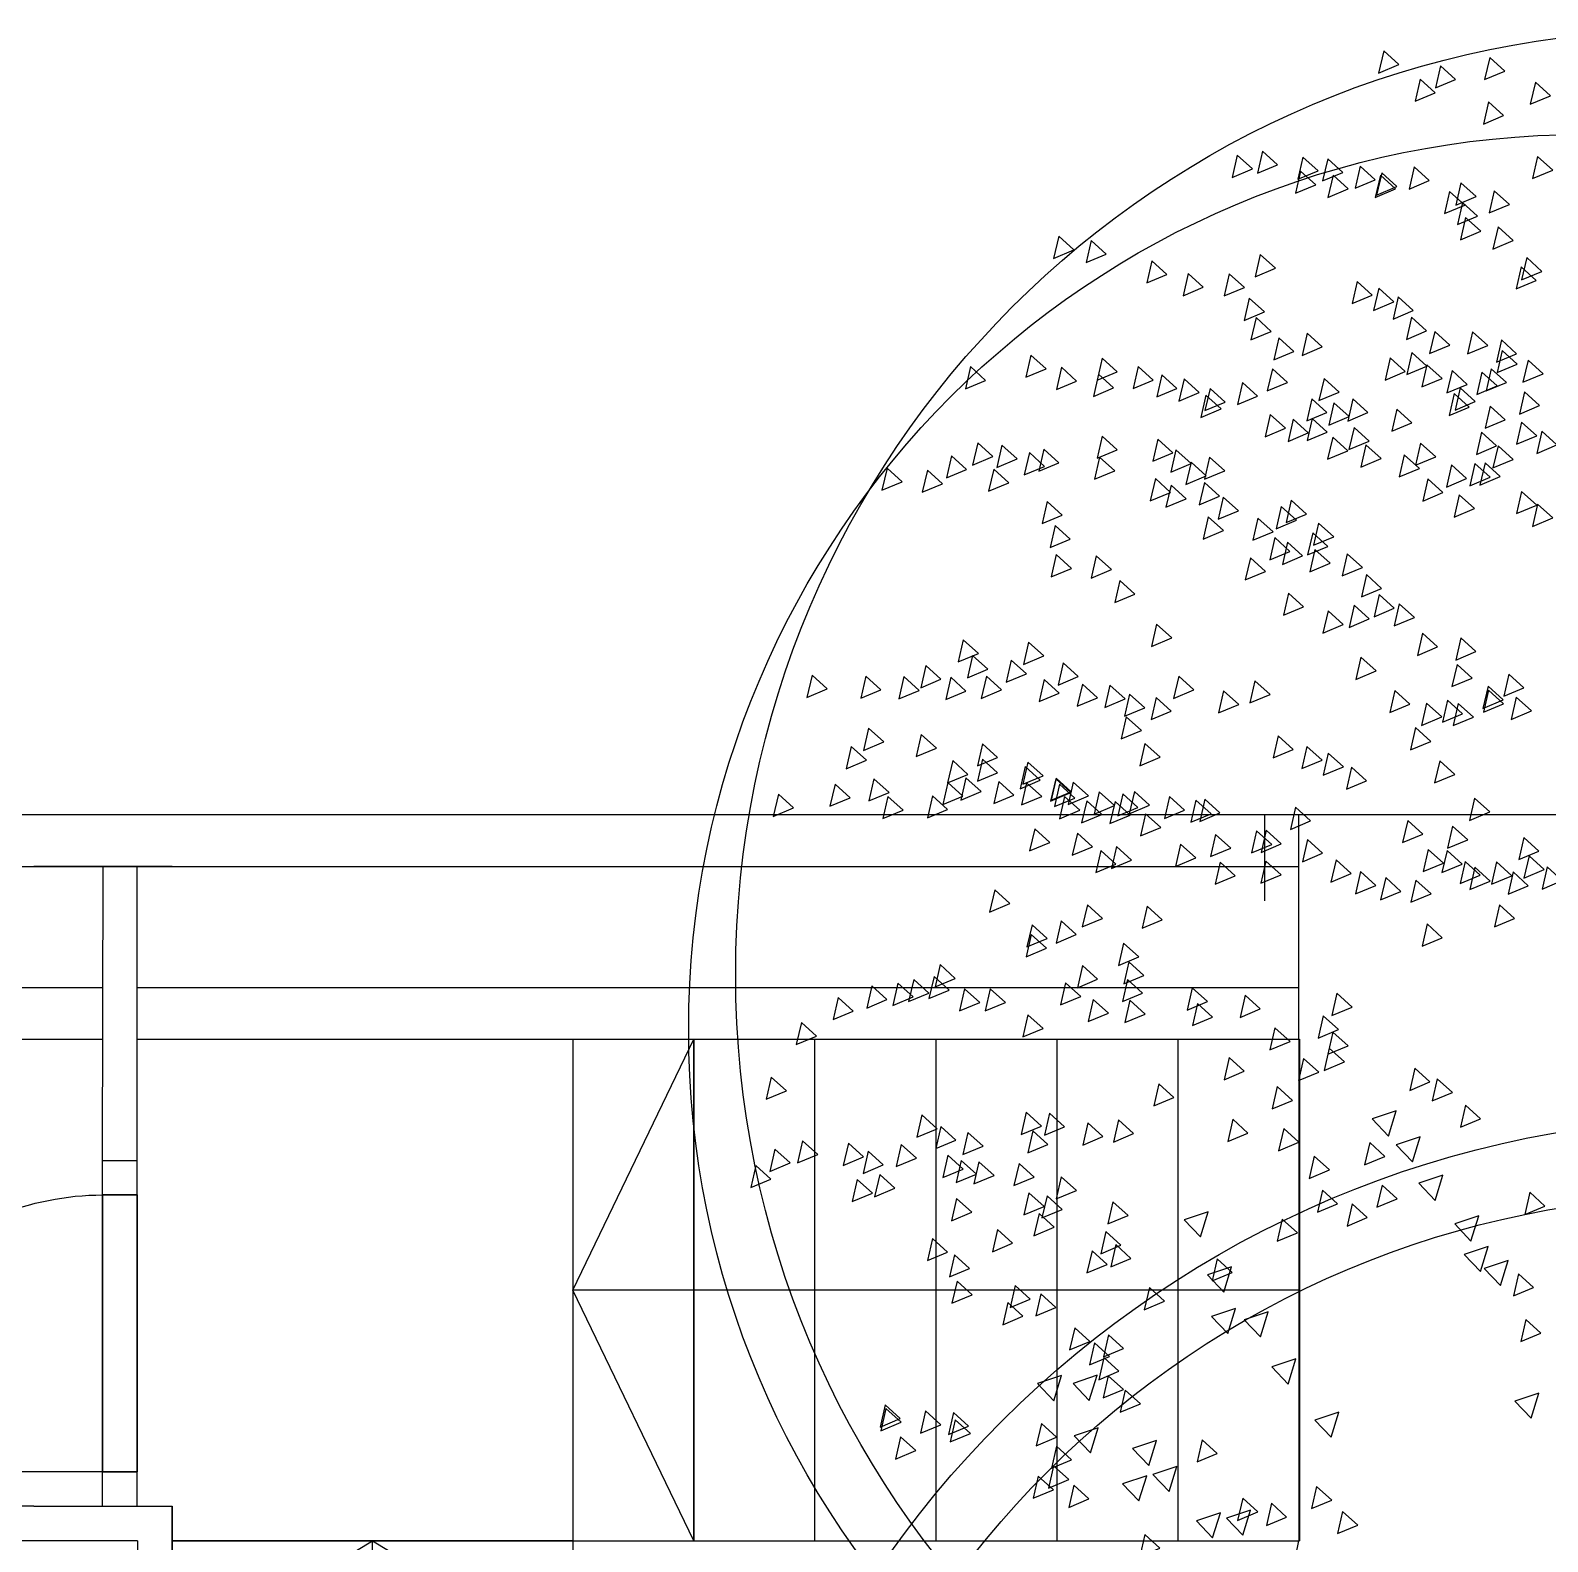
# Model space of a CAD drawing. Header units: millimetres. Extents: x 465413 to 948826, y 2516576 to 3795663.
# Drawn here: x 884245 to 888631, y 2796740 to 2801109 of the extents above; entities that cross this region are included whole.
import ezdxf

# ---------------------------------------------------------------- set-up
doc = ezdxf.new("R2010")
doc.units = ezdxf.units.MM
for name, color, linetype in [('DVE_REZ', 1, 'Continuous'), ('MUR-POH', 64, 'Continuous'), ('MUR_POH', 64, 'Continuous'), ('MUR_REZ', 3, 'Continuous'), ('NAB_ZAR', 14, 'Continuous')]:
    doc.layers.add(name, color=color, linetype=linetype)

# ---------------------------------------------------------------- blocks, each defined once
blk = doc.blocks.new('strom podorys')
at = {"color": 1}
for points in [[(902306.1, 2875419.5), (902263, 2875360.3), (902330, 2875347.4)], [(902397.2, 2875363.7), (902354.1, 2875304.5), (902421.1, 2875291.5)], [(902406, 2875354.9), (902362.9, 2875295.7), (902429.9, 2875282.7)], [(901844.6, 2875293.2), (901801.5, 2875234), (901868.5, 2875221)], [(902279.6, 2875302), (902236.5, 2875242.8), (902303.5, 2875229.8)], [(901439, 2875275.5), (901395.9, 2875216.3), (901462.9, 2875203.4)], [(901727.1, 2875257.9), (901684, 2875198.7), (901751, 2875185.7)], [(902179.7, 2875275.5), (902136.6, 2875216.3), (902203.6, 2875203.4)], [(902197.3, 2875257.9), (902154.2, 2875198.7), (902221.2, 2875185.7)], [(901818.2, 2875237.3), (901775.1, 2875178.1), (901842.1, 2875165.2)], [(901844.6, 2875175.6), (901801.5, 2875116.4), (901868.5, 2875103.4)], [(901926.9, 2875137.4), (901883.8, 2875078.2), (901950.8, 2875065.2)], [(901221.5, 2875002.2), (901178.4, 2874943), (901245.4, 2874930.1)], [(901130.4, 2874967), (901087.3, 2874907.8), (901154.3, 2874894.8)], [(901439, 2874905.3), (901395.9, 2874846.1), (901462.9, 2874833.1)], [(900912.9, 2874867), (900869.8, 2874807.9), (900936.8, 2874794.9)], [(901744.7, 2874896.4), (901701.6, 2874837.3), (901768.6, 2874824.3)], [(901818.2, 2874884.7), (901775.1, 2874825.5), (901842.1, 2874812.5)], [(902414.8, 2874875.9), (902371.7, 2874816.7), (902438.7, 2874803.7)], [(903190.8, 2874893.5), (903147.7, 2874834.3), (903214.7, 2874821.3)], [(901030.5, 2874840.6), (900987.4, 2874781.4), (901054.4, 2874768.4)], [(901862.3, 2874840.6), (901819.2, 2874781.4), (901886.2, 2874768.4)], [(901915.2, 2874814.2), (901872.1, 2874755), (901939.1, 2874742)], [(902232.6, 2874849.4), (902189.5, 2874790.2), (902256.5, 2874777.3)], [(903164.3, 2874814.2), (903121.2, 2874755), (903188.2, 2874742)], [(901888.7, 2874767.1), (901845.6, 2874708), (901912.6, 2874695)], [(901997.5, 2874805.3), (901954.4, 2874746.2), (902021.4, 2874733.2)], [(902153.2, 2874767.1), (902110.2, 2874708), (902177.1, 2874695)], [(902241.4, 2874787.7), (902198.3, 2874728.5), (902265.3, 2874715.5)], [(902467.7, 2874805.3), (902424.6, 2874746.2), (902491.6, 2874733.2)], [(902558.9, 2874796.5), (902515.8, 2874737.3), (902582.7, 2874724.4)], [(902876.3, 2874758.3), (902833.2, 2874699.1), (902900.2, 2874686.2)], [(903099.8, 2874742), (903056.8, 2874682.8), (903123.7, 2874669.8)], [(902820.4, 2874705.4), (902777.3, 2874646.2), (902844.3, 2874633.3)], [(902388.4, 2874658.4), (902345.3, 2874599.2), (902412.3, 2874586.2)], [(902558.9, 2874640.8), (902515.8, 2874581.6), (902582.7, 2874568.6)], [(902893.9, 2874658.4), (902850.8, 2874599.2), (902917.8, 2874586.2)], [(902964.5, 2874670.2), (902921.4, 2874611), (902988.3, 2874598)], [(903299.5, 2874614.3), (903256.4, 2874555.1), (903323.4, 2874542.2)], [(898426.4, 2874561.4), (898383.3, 2874502.2), (898450.3, 2874489.3)], [(901853.5, 2874561.4), (901810.4, 2874502.2), (901877.3, 2874489.3)], [(902081.1, 2874555.6), (902038, 2874496.4), (902105, 2874483.4)], [(902810.9, 2874581.8), (902767.8, 2874522.6), (902834.8, 2874509.6)], [(898526.3, 2874540.9), (898483.2, 2874481.7), (898550.2, 2874468.7)], [(902297.3, 2874540.9), (902254.2, 2874481.7), (902321.2, 2874468.7)], [(902611.8, 2874523.2), (902568.7, 2874464), (902635.6, 2874451.1)], [(902658.8, 2874532), (902615.7, 2874472.9), (902682.7, 2874459.9)], [(898643.9, 2874488), (898600.8, 2874428.8), (898667.8, 2874415.8)], [(902023.9, 2874496.8), (901980.8, 2874437.6), (902047.8, 2874424.6)], [(902075.2, 2874476.9), (902032.1, 2874417.7), (902099.1, 2874404.8)], [(902305.3, 2874475.7), (902262.2, 2874416.6), (902329.2, 2874403.6)], [(902362.1, 2874498.9), (902319, 2874439.8), (902386, 2874426.8)], [(902558.9, 2874496.8), (902515.8, 2874437.6), (902582.7, 2874424.6)], [(902729.3, 2874461.5), (902686.2, 2874402.3), (902753.2, 2874389.4)], [(902802.8, 2874461.5), (902759.7, 2874402.3), (902826.7, 2874389.4)], [(898796.7, 2874452.7), (898753.6, 2874393.5), (898820.6, 2874380.5)], [(902441.3, 2874432.1), (902398.2, 2874372.9), (902465.2, 2874360)], [(902641.1, 2874432.1), (902598.1, 2874372.9), (902665, 2874360)], [(898870.2, 2874396.9), (898827.1, 2874337.7), (898894.1, 2874324.7)], [(898940.8, 2874396.9), (898897.7, 2874337.7), (898964.6, 2874324.7)], [(902106.2, 2874379.2), (902063.1, 2874320), (902130.1, 2874307.1)], [(902297.3, 2874396.9), (902254.2, 2874337.7), (902321.2, 2874324.7)], [(903308.3, 2874405.7), (903265.2, 2874346.5), (903332.2, 2874333.5)], [(901709.4, 2874361.6), (901666.3, 2874302.4), (901733.3, 2874289.4)], [(902458.9, 2874314.6), (902415.8, 2874255.4), (902482.8, 2874242.4)], [(902509.1, 2874273.3), (902466, 2874214.1), (902533, 2874201.1)], [(903246.6, 2874270.5), (903203.5, 2874211.3), (903270.5, 2874198.3)], [(902314.9, 2874197), (902271.8, 2874137.9), (902338.8, 2874124.9)], [(902441.3, 2874235.2), (902398.2, 2874176.1), (902465.2, 2874163.1)], [(903170.2, 2874179.4), (903127.1, 2874120.2), (903194.1, 2874107.2)], [(899235.1, 2874136.2), (899192, 2874077), (899259, 2874064.1)], [(901591.9, 2874135.3), (901548.8, 2874076.1), (901615.8, 2874063.2)], [(902232.6, 2874135.3), (902189.5, 2874076.1), (902256.5, 2874063.2)], [(903099.7, 2874126.5), (903056.6, 2874067.3), (903123.5, 2874054.3)], [(903061.4, 2874088.3), (903018.4, 2874029.1), (903085.3, 2874016.1)], [(902899.8, 2874026.6), (902856.7, 2873967.4), (902923.7, 2873954.4)], [(903008.5, 2874044.2), (902965.4, 2873985), (903032.4, 2873972.1)], [(898153.1, 2874009), (898110, 2873949.8), (898176.9, 2873936.8)], [(900721.9, 2874000.1), (900678.8, 2873941), (900745.8, 2873928)], [(901527.2, 2873982.5), (901484.1, 2873923.3), (901551.1, 2873910.4)], [(902673.5, 2873991.3), (902630.4, 2873932.1), (902697.4, 2873919.2)], [(902826.3, 2873982.5), (902783.2, 2873923.3), (902850.2, 2873910.4)], [(903011.5, 2874000.1), (902968.4, 2873941), (903035.4, 2873928)], [(901418.5, 2873970.8), (901375.4, 2873911.6), (901442.3, 2873898.6)], [(901906.4, 2873935.5), (901863.3, 2873876.3), (901930.2, 2873863.3)], [(902179.7, 2873961.9), (902136.6, 2873902.8), (902203.6, 2873889.8)], [(898300, 2873917.9), (898256.9, 2873858.7), (898323.9, 2873845.7)], [(901609.5, 2873900.2), (901566.4, 2873841), (901633.4, 2873828.1)], [(898461.7, 2873873.8), (898418.6, 2873814.6), (898485.6, 2873801.6)], [(900821.8, 2873882.6), (900778.7, 2873823.4), (900845.7, 2873810.4)], [(901365.6, 2873865), (901322.5, 2873805.8), (901389.4, 2873792.8)], [(901744.7, 2873873.8), (901701.6, 2873814.6), (901768.6, 2873801.6)], [(898379.4, 2873826.8), (898336.3, 2873767.6), (898403.3, 2873754.6)], [(898605.7, 2873809.1), (898562.6, 2873750), (898629.6, 2873737)], [(902513.1, 2873834.4), (902470, 2873775.2), (902537, 2873762.2)], [(902621.1, 2873834.4), (902578, 2873775.2), (902645, 2873762.2)], [(901474.3, 2873765.1), (901431.2, 2873705.9), (901498.2, 2873692.9)], [(901835.8, 2873765.1), (901792.7, 2873705.9), (901859.7, 2873692.9)], [(902023.9, 2873765.1), (901980.8, 2873705.9), (902047.8, 2873692.9)], [(902406.8, 2873773.4), (902363.7, 2873714.2), (902430.7, 2873701.2)], [(903769.4, 2873793), (903726.3, 2873733.8), (903793.3, 2873720.8)], [(898796.7, 2873756.2), (898753.6, 2873697.1), (898820.6, 2873684.1)], [(902450.1, 2873718), (902407, 2873658.9), (902474, 2873645.9)], [(902602.9, 2873756.2), (902559.8, 2873697.1), (902626.8, 2873684.1)], [(902802.8, 2873756.2), (902759.7, 2873697.1), (902826.7, 2873684.1)], [(902817.5, 2873726.9), (902774.4, 2873667.7), (902841.4, 2873654.7)], [(902985, 2873691.6), (902941.9, 2873632.4), (903008.9, 2873619.4)], [(900930.6, 2873629.9), (900887.5, 2873570.7), (900954.4, 2873557.7)], [(901809.4, 2873638.7), (901766.3, 2873579.5), (901833.3, 2873566.5)], [(902208.3, 2873665.4), (902165.2, 2873606.2), (902232.1, 2873593.3)], [(902250.2, 2873629.9), (902207.1, 2873570.7), (902274.1, 2873557.7)], [(902476.6, 2873665.1), (902433.5, 2873606), (902500.4, 2873593)], [(902741.1, 2873665.1), (902698, 2873606), (902765, 2873593)], [(903624.8, 2873665.8), (903581.7, 2873606.7), (903648.7, 2873593.7)], [(901944.6, 2873600.5), (901901.5, 2873541.3), (901968.5, 2873528.3)], [(902523.6, 2873621.1), (902480.5, 2873561.9), (902547.5, 2873548.9)], [(903452.4, 2873609.3), (903409.3, 2873550.1), (903476.2, 2873537.1)], [(903522.9, 2873582.9), (903479.8, 2873523.7), (903546.8, 2873510.7)], [(901753.5, 2873565.2), (901710.4, 2873506), (901777.4, 2873493.1)], [(902086.3, 2873559.2), (902043.2, 2873500), (902110.2, 2873487)], [(902694.1, 2873574), (902651, 2873514.9), (902717.9, 2873501.9)], [(901771.2, 2873512.3), (901728.1, 2873453.1), (901795, 2873440.2)], [(903326, 2873530), (903282.9, 2873470.8), (903349.9, 2873457.8)], [(903643.4, 2873530), (903600.3, 2873470.8), (903667.3, 2873457.8)], [(901265.6, 2873491.8), (901222.5, 2873432.6), (901289.5, 2873419.6)], [(901392, 2873465.3), (901348.9, 2873406.1), (901415.9, 2873393.2)], [(901474.3, 2873474.1), (901431.2, 2873414.9), (901498.2, 2873402)], [(901827, 2873482.9), (901783.9, 2873423.8), (901850.9, 2873410.8)], [(902520.6, 2873474.1), (902477.5, 2873414.9), (902544.5, 2873402)], [(903305.4, 2873465.3), (903262.3, 2873406.1), (903329.3, 2873393.2)], [(898165.5, 2873437.3), (898122.4, 2873378.1), (898189.4, 2873365.1)], [(902976.2, 2873447.7), (902933.1, 2873388.5), (903000.1, 2873375.5)], [(903261.3, 2873421.2), (903218.2, 2873362), (903285.2, 2873349.1)], [(903625.8, 2873447.7), (903582.7, 2873388.5), (903649.7, 2873375.5)], [(898082.5, 2873377.2), (898039.4, 2873318), (898106.4, 2873305)], [(898414.4, 2873383.7), (898371.3, 2873324.5), (898438.3, 2873311.5)], [(898752.6, 2873377.2), (898709.5, 2873318), (898776.5, 2873305)], [(901827, 2873394.8), (901783.9, 2873335.6), (901850.9, 2873322.6)], [(902749.9, 2873394.8), (902706.8, 2873335.6), (902773.8, 2873322.6)], [(902846.9, 2873386), (902803.8, 2873326.8), (902870.8, 2873313.8)], [(903161.4, 2873374.2), (903118.3, 2873315), (903185.3, 2873302.1)], [(903328.9, 2873394.8), (903285.8, 2873335.6), (903352.8, 2873322.6)], [(903464.1, 2873374.2), (903421, 2873315), (903488, 2873302.1)], [(903879.1, 2873394.2), (903836, 2873335), (903903, 2873322)], [(898505.8, 2873356.6), (898462.7, 2873297.4), (898529.6, 2873284.4)], [(898686.4, 2873320.2), (898643.3, 2873261), (898710.3, 2873248)], [(902711.7, 2873356.6), (902668.6, 2873297.4), (902735.6, 2873284.4)], [(903079.1, 2873330.1), (903036, 2873271), (903103, 2873258)], [(903246.6, 2873338.9), (903203.5, 2873279.8), (903270.5, 2873266.8)], [(898256.1, 2873315.4), (898213, 2873256.2), (898279.9, 2873243.2)], [(898450.7, 2873283.9), (898407.6, 2873224.7), (898474.5, 2873211.8)], [(902876.3, 2873277.2), (902833.2, 2873218.1), (902900.2, 2873205.1)], [(902946.8, 2873303.7), (902903.7, 2873244.5), (902970.7, 2873231.5)], [(902982.1, 2873277.2), (902939, 2873218.1), (903006, 2873205.1)], [(903111.4, 2873286.1), (903068.3, 2873226.9), (903135.3, 2873213.9)], [(903273.1, 2873294.9), (903230, 2873235.7), (903297, 2873222.7)], [(903724.1, 2873303.6), (903681, 2873244.4), (903748, 2873231.4)], [(902532.4, 2873239), (902489.3, 2873179.9), (902556.3, 2873166.9)], [(902794, 2873230.2), (902750.9, 2873171), (902817.9, 2873158.1)], [(902855.7, 2873230.2), (902812.6, 2873171), (902879.6, 2873158.1)], [(902946.8, 2873247.9), (902903.7, 2873188.7), (902970.7, 2873175.7)], [(903002.7, 2873268.4), (902959.6, 2873209.2), (903026.6, 2873196.3)], [(903002.7, 2873265.5), (902959.6, 2873206.3), (903026.6, 2873193.3)], [(903111.4, 2873268.4), (903068.3, 2873209.2), (903135.3, 2873196.3)], [(903614, 2873239), (903570.9, 2873179.9), (903637.9, 2873166.9)], [(902388.4, 2873221.4), (902345.3, 2873162.2), (902412.3, 2873149.2)], [(902685.2, 2873212.6), (902642.1, 2873153.4), (902709.1, 2873140.4)], [(902785.2, 2873195), (902742.1, 2873135.8), (902809.1, 2873122.8)], [(902449.1, 2873150.4), (902406, 2873091.2), (902473, 2873078.2)], [(902755.8, 2873168.5), (902712.7, 2873109.3), (902779.7, 2873096.3)], [(903478.8, 2873159.7), (903435.7, 2873100.5), (903502.7, 2873087.5)], [(903570.8, 2873169.5), (903527.7, 2873110.3), (903594.7, 2873097.3)], [(902259.1, 2873139.1), (902216, 2873079.9), (902282.9, 2873067)], [(902647, 2873121.5), (902603.9, 2873062.3), (902670.9, 2873049.3)], [(902338.4, 2873068.6), (902295.3, 2873009.4), (902362.3, 2872996.4)], [(902541.2, 2873068.6), (902498.1, 2873009.4), (902565.1, 2872996.4)], [(902564.7, 2873086.2), (902521.6, 2873027), (902588.6, 2873014.1)], [(903378.9, 2873095), (903335.8, 2873035.9), (903402.8, 2873022.9)], [(903454.1, 2873059.8), (903411, 2873000.6), (903478, 2872987.6)], [(901689.2, 2873040.2), (901646.1, 2872981), (901713.1, 2872968.1)], [(902060.7, 2873014.5), (902017.6, 2872955.3), (902084.5, 2872942.4)], [(902312, 2873051), (902268.9, 2872991.8), (902335.8, 2872978.8)], [(902808.7, 2873012.8), (902765.6, 2872953.6), (902832.6, 2872940.6)], [(903508.2, 2873030.4), (903465.1, 2872971.2), (903532.1, 2872958.2)], [(901887.8, 2872979.3), (901844.7, 2872920.1), (901911.6, 2872907.1)], [(901970.1, 2873005.8), (901927, 2872946.6), (901994, 2872933.6)], [(902177.4, 2873005.8), (902134.3, 2872946.6), (902201.2, 2872933.6)], [(902908.6, 2872968.7), (902865.5, 2872909.5), (902932.5, 2872896.5)], [(903208.4, 2873003.9), (903165.3, 2872944.8), (903232.3, 2872931.8)], [(903335.7, 2873005.8), (903292.6, 2872946.6), (903359.6, 2872933.6)], [(901797.2, 2872934), (901754.1, 2872874.8), (901821.1, 2872861.8)], [(902267.9, 2872934.4), (902224.8, 2872875.2), (902291.8, 2872862.2)], [(903090.8, 2872951), (903047.7, 2872891.9), (903114.7, 2872878.9)], [(903182.4, 2872924), (903139.3, 2872864.8), (903206.3, 2872851.8)], [(903317.2, 2872924.6), (903274.1, 2872865.4), (903341, 2872852.4)], [(902938.5, 2872897.8), (902895.4, 2872838.6), (902962.4, 2872825.7)], [(903010, 2872906.5), (902966.9, 2872847.4), (903033.8, 2872834.4)], [(901515.5, 2872859.9), (901472.4, 2872800.8), (901539.3, 2872787.8)], [(902856.7, 2872861.3), (902813.6, 2872802.1), (902880.6, 2872789.1)], [(901650.7, 2872795.3), (901607.6, 2872736.1), (901674.5, 2872723.1)], [(901688.9, 2872795.3), (901645.8, 2872736.1), (901712.7, 2872723.1)], [(901759.4, 2872795.3), (901716.3, 2872736.1), (901783.3, 2872723.1)], [(901815.2, 2872824.7), (901772.2, 2872765.5), (901839.1, 2872752.5)], [(901924, 2872777.7), (901880.9, 2872718.5), (901947.9, 2872705.5)], [(902441.3, 2872760), (902398.2, 2872700.9), (902465.2, 2872687.9)], [(902828.8, 2872762), (902785.7, 2872702.8), (902852.7, 2872689.8)], [(901533.1, 2872742.4), (901490, 2872683.2), (901557, 2872670.2)], [(901597.7, 2872742.4), (901554.7, 2872683.2), (901621.6, 2872670.2)], [(901785.9, 2872716), (901742.8, 2872656.8), (901809.7, 2872643.8)], [(902177.3, 2872722.6), (902134.2, 2872663.4), (902201.2, 2872650.4)], [(902268, 2872722.6), (902224.9, 2872663.4), (902291.8, 2872650.4)], [(902340.5, 2872740.7), (902297.4, 2872681.5), (902364.4, 2872668.5)], [(902675.5, 2872725.4), (902632.4, 2872666.2), (902699.4, 2872653.3)], [(901444.9, 2872668.9), (901401.8, 2872609.8), (901468.8, 2872596.8)], [(901515.5, 2872668.9), (901472.4, 2872609.8), (901539.3, 2872596.8)], [(904023.7, 2872671.4), (903980.6, 2872612.2), (904047.6, 2872599.3)], [(901562.5, 2872624.9), (901519.4, 2872565.7), (901586.4, 2872552.7)], [(902602.9, 2872642.5), (902559.8, 2872583.3), (902626.8, 2872570.3)], [(902982.1, 2872651.3), (902939, 2872592.1), (903006, 2872579.1)], [(903389.7, 2872626.2), (903346.6, 2872567), (903413.6, 2872554)], [(901771.2, 2872598.4), (901728.1, 2872539.2), (901795, 2872526.2)], [(903163.2, 2872589.6), (903120.1, 2872530.4), (903187.1, 2872517.4)], [(903905, 2872607.2), (903861.9, 2872548), (903928.9, 2872535.1)], [(901935.8, 2872551.4), (901892.7, 2872492.2), (901959.6, 2872479.2)], [(903273.1, 2872560.2), (903230, 2872501), (903297, 2872488)], [(903443.7, 2872544.3), (903400.6, 2872485.1), (903467.5, 2872472.1)], [(902062.1, 2872498.5), (902019, 2872439.3), (902086, 2872426.3)], [(903508.2, 2872489.7), (903465.1, 2872430.5), (903532.1, 2872417.5)], [(903716.9, 2872489.7), (903673.8, 2872430.5), (903740.8, 2872417.5)], [(903860.9, 2872524.9), (903817.8, 2872465.8), (903884.8, 2872452.8)], [(903808, 2872442.7), (903764.9, 2872383.5), (903831.9, 2872370.5)], [(902073, 2872409.8), (902029.9, 2872350.6), (902096.9, 2872337.6)], [(902186.3, 2872427.9), (902143.2, 2872368.7), (902210.2, 2872355.7)], [(903734.5, 2872407.4), (903691.4, 2872348.2), (903758.4, 2872335.2)], [(901982.3, 2872355.4), (901939.2, 2872296.2), (902006.2, 2872283.2)], [(902018.6, 2872364.4), (901975.5, 2872305.2), (902042.5, 2872292.3)], [(902340.5, 2872391.6), (902297.4, 2872332.4), (902364.4, 2872319.5)], [(903643.4, 2872380.9), (903600.3, 2872321.8), (903667.3, 2872308.8)], [(902514.8, 2872316.3), (902471.7, 2872257.1), (902538.7, 2872244.1)], [(902658.8, 2872333.9), (902615.7, 2872274.7), (902682.7, 2872261.8)], [(903608.1, 2872345.7), (903565, 2872286.5), (903632, 2872273.5)], [(902829.3, 2872298.7), (902786.2, 2872239.5), (902853.1, 2872226.5)], [(903434.7, 2872272.2), (903391.6, 2872213), (903458.6, 2872200.1)], [(901827, 2872237), (901783.9, 2872177.8), (901850.9, 2872164.8)], [(901918.8, 2872264.7), (901875.7, 2872205.5), (901942.7, 2872192.5)], [(901926.9, 2872254.6), (901883.8, 2872195.4), (901950.8, 2872182.4)], [(902053.3, 2872245.8), (902010.2, 2872186.6), (902077.2, 2872173.6)], [(902450.1, 2872254.6), (902407, 2872195.4), (902474, 2872182.4)], [(903020.3, 2872254.6), (902977.2, 2872195.4), (903044.2, 2872182.4)], [(903182, 2872228.1), (903138.9, 2872169), (903205.8, 2872156)], [(903237.8, 2872237), (903194.7, 2872177.8), (903261.7, 2872164.8)], [(903960.8, 2872237), (903917.7, 2872177.8), (903984.7, 2872164.8)], [(901888.2, 2872183.8), (901845.1, 2872124.6), (901912.1, 2872111.6)], [(902206.2, 2872216.4), (902163.1, 2872157.2), (902230, 2872144.2)], [(902397.2, 2872181.1), (902354.1, 2872121.9), (902421.1, 2872109)], [(902749.9, 2872189.9), (902706.8, 2872130.8), (902773.8, 2872117.8)], [(902794, 2872198.8), (902750.9, 2872139.6), (902817.9, 2872126.6)], [(903464.1, 2872207.6), (903421, 2872148.4), (903488, 2872135.4)], [(902088.6, 2872163.5), (902045.5, 2872104.3), (902112.5, 2872091.3)], [(902323.7, 2872172.3), (902280.6, 2872113.1), (902347.6, 2872100.1)], [(902467.7, 2872145.9), (902424.6, 2872086.7), (902491.6, 2872073.7)], [(902658.8, 2872163.5), (902615.7, 2872104.3), (902682.7, 2872091.3)], [(902876.3, 2872172.3), (902833.2, 2872113.1), (902900.2, 2872100.1)], [(903011.5, 2872172.3), (902968.4, 2872113.1), (903035.4, 2872100.1)], [(903090.8, 2872163.5), (903047.7, 2872104.3), (903114.7, 2872091.3)], [(902558.9, 2872119.4), (902515.8, 2872060.2), (902582.7, 2872047.2)], [(902694.1, 2872119.4), (902651, 2872060.2), (902717.9, 2872047.2)], [(902829.3, 2872098.8), (902786.2, 2872039.7), (902853.1, 2872026.7)], [(903164.3, 2872128.2), (903121.2, 2872069), (903188.2, 2872056.1)], [(903229, 2872119.4), (903185.9, 2872060.2), (903252.9, 2872047.2)], [(903299.5, 2872119.4), (903256.4, 2872060.2), (903323.4, 2872047.2)], [(903808, 2872098.8), (903764.9, 2872039.7), (903831.9, 2872026.7)], [(902694.1, 2872081.2), (902651, 2872022), (902717.9, 2872009)], [(902811.6, 2872063.6), (902768.5, 2872004.4), (902835.5, 2871991.4)], [(903120.2, 2872081.2), (903077.1, 2872022), (903144.1, 2872009)], [(903699.2, 2872081.2), (903656.1, 2872022), (903723.1, 2872009)], [(903581.7, 2872037.1), (903538.6, 2871977.9), (903605.6, 2871965)], [(903599.3, 2871984.2), (903556.2, 2871925), (903623.2, 2871912.1)], [(903399.5, 2871928.4), (903356.4, 2871869.2), (903423.3, 2871856.2)], [(903481.7, 2871946), (903438.7, 2871886.8), (903505.6, 2871873.9)], [(903237.8, 2871910.8), (903194.7, 2871851.6), (903261.7, 2871838.6)], [(903237.8, 2871884.3), (903194.7, 2871825.1), (903261.7, 2871812.2)], [(903328.9, 2871901.9), (903285.8, 2871842.8), (903352.8, 2871829.8)], [(902946.8, 2871828.5), (902903.7, 2871769.3), (902970.7, 2871756.3)], [(903020.3, 2871854.9), (902977.2, 2871795.7), (903044.2, 2871782.8)], [(902802.8, 2871810.9), (902759.7, 2871751.7), (902826.7, 2871738.7)], [(902893.9, 2871793.2), (902850.8, 2871734), (902917.8, 2871721.1)], [(903155.5, 2871810.9), (903112.4, 2871751.7), (903179.4, 2871738.7)], [(902340.5, 2871756.9), (902297.4, 2871697.7), (902364.4, 2871684.8)], [(902458.4, 2871766), (902415.3, 2871706.8), (902482.3, 2871693.8)], [(902694.1, 2871775.6), (902651, 2871716.4), (902717.9, 2871703.4)], [(902758.7, 2871746.2), (902715.6, 2871687), (902782.6, 2871674)], [(902567.7, 2871737.4), (902524.6, 2871678.2), (902591.6, 2871665.2)], [(902858.6, 2871710.9), (902815.6, 2871651.8), (902882.5, 2871638.8)], [(902929.2, 2871737.4), (902886.1, 2871678.2), (902953.1, 2871665.2)], [(903093.8, 2871719.8), (903050.7, 2871660.6), (903117.7, 2871647.6)], [(903934.4, 2871710.9), (903891.3, 2871651.8), (903958.3, 2871638.8)], [(902414.8, 2871684.5), (902371.7, 2871625.3), (902438.7, 2871612.3)], [(902541.2, 2871675.7), (902498.1, 2871616.5), (902565.1, 2871603.5)], [(902811.6, 2871666.9), (902768.5, 2871607.7), (902835.5, 2871594.7)], [(902929.2, 2871658), (902886.1, 2871598.9), (902953.1, 2871585.9)], [(903834.4, 2871666.9), (903791.4, 2871607.7), (903858.3, 2871594.7)], [(902100.2, 2871648.1), (902057.1, 2871588.9), (902124.1, 2871576)], [(902168.2, 2871639.1), (902125.1, 2871579.9), (902192.1, 2871566.9)], [(902322.4, 2871620.9), (902279.3, 2871561.7), (902346.3, 2871548.8)], [(902350.2, 2871640.4), (902307.1, 2871581.2), (902374.1, 2871568.2)], [(902667.6, 2871619.8), (902624.5, 2871560.7), (902691.5, 2871547.7)], [(903129, 2871619.8), (903086, 2871560.7), (903152.9, 2871547.7)], [(903625.8, 2871619.8), (903582.7, 2871560.7), (903649.7, 2871547.7)], [(903229, 2871602.2), (903185.9, 2871543), (903252.9, 2871530)], [(903499.4, 2871593.4), (903456.3, 2871534.2), (903523.3, 2871521.2)], [(902314.9, 2871549.3), (902271.8, 2871490.1), (902338.8, 2871477.1)], [(902385.9, 2871539.3), (902342.8, 2871480.1), (902409.7, 2871467.2)], [(903055.6, 2871558.1), (903012.5, 2871498.9), (903079.5, 2871486)], [(903281.9, 2871558.1), (903238.8, 2871498.9), (903305.8, 2871486)], [(903381.8, 2871522.9), (903338.7, 2871463.7), (903405.7, 2871450.7)], [(902531, 2871475.8), (902487.9, 2871416.7), (902554.8, 2871403.7)], [(902775.8, 2871484.9), (902732.7, 2871425.7), (902799.7, 2871412.8)], [(902288.5, 2871440.6), (902245.4, 2871381.4), (902312.3, 2871368.4)], [(902406, 2871449.4), (902362.9, 2871390.2), (902429.9, 2871377.2)], [(902523.6, 2871449.4), (902480.5, 2871390.2), (902547.5, 2871377.2)], [(902658.8, 2871440.6), (902615.7, 2871381.4), (902682.7, 2871368.4)], [(902215, 2871431.8), (902171.9, 2871372.6), (902238.9, 2871359.6)], [(902576.5, 2871414.1), (902533.4, 2871355), (902600.4, 2871342)], [(902723.4, 2871431.8), (902680.3, 2871372.6), (902747.3, 2871359.6)], [(903326, 2871414.1), (903282.9, 2871355), (903349.9, 2871342)], [(902332.5, 2871349.5), (902289.4, 2871290.3), (902356.4, 2871277.3)], [(902488.3, 2871367.1), (902445.2, 2871307.9), (902512.2, 2871295)], [(902467.7, 2871340.7), (902424.6, 2871281.5), (902491.6, 2871268.5)], [(902694.1, 2871331.9), (902651, 2871272.7), (902717.9, 2871259.7)], [(902785.2, 2871331.9), (902742.1, 2871272.7), (902809.1, 2871259.7)], [(902929.2, 2871305.4), (902886.1, 2871246.2), (902953.1, 2871233.2)], [(903002.7, 2871323), (902959.6, 2871263.9), (903026.6, 2871250.9)], [(902468.2, 2871269.5), (902425.1, 2871210.3), (902492.1, 2871197.3)], [(902585.3, 2871267.2), (902542.2, 2871208), (902609.2, 2871195)], [(902858.6, 2871296.6), (902815.6, 2871237.4), (902882.5, 2871224.4)], [(902377.7, 2871252.1), (902334.6, 2871192.9), (902401.6, 2871179.9)], [(902488.3, 2871240.8), (902445.2, 2871181.6), (902512.2, 2871168.6)], [(903564, 2871170.2), (903520.9, 2871111), (903587.9, 2871098.1)], [(903355.4, 2871105.6), (903312.3, 2871046.4), (903379.2, 2871033.4)], [(903499.4, 2871114.4), (903456.3, 2871055.2), (903523.3, 2871042.2)], [(903255.4, 2871061.5), (903212.3, 2871002.3), (903279.3, 2870989.3)], [(903373, 2871061.5), (903329.9, 2871002.3), (903396.9, 2870989.3)], [(902558.9, 2870996.8), (902515.8, 2870937.7), (902582.7, 2870924.7)], [(903299.5, 2871023.3), (903256.4, 2870964.1), (903323.4, 2870951.1)], [(902558.9, 2870961.6), (902515.8, 2870902.4), (902582.7, 2870889.4)], [(902802.8, 2870952.8), (902759.7, 2870893.6), (902826.7, 2870880.6)], [(903120.2, 2870979.2), (903077.1, 2870920), (903144.1, 2870907.1)], [(903120.2, 2870970.4), (903077.1, 2870911.2), (903144.1, 2870898.2)], [(903193.7, 2870988), (903150.6, 2870928.8), (903217.6, 2870915.9)], [(902694.1, 2870923.4), (902651, 2870864.2), (902717.9, 2870851.2)], [(902838.1, 2870914.6), (902795, 2870855.4), (902862, 2870842.4)], [(902893.9, 2870905.7), (902850.8, 2870846.6), (902917.8, 2870833.6)], [(902876.3, 2870861.7), (902833.2, 2870802.5), (902900.2, 2870789.5)], [(903037.9, 2870896.9), (902994.8, 2870837.7), (903061.8, 2870824.8)], [(902767.5, 2870826.4), (902724.4, 2870767.2), (902791.4, 2870754.2)], [(902702.9, 2870653), (902659.8, 2870593.8), (902726.8, 2870580.9)], [(903173.1, 2870635.4), (903130, 2870576.2), (903197, 2870563.2)], [(903326, 2870617.8), (903282.9, 2870558.6), (903349.9, 2870545.6)], [(902938, 2870582.5), (902894.9, 2870523.3), (902961.9, 2870510.3)], [(903137.9, 2870561.9), (903094.8, 2870502.7), (903161.8, 2870489.8)], [(902838.1, 2870444.4), (902795, 2870385.2), (902862, 2870372.2)], [(903011.5, 2870453.2), (902968.4, 2870394), (903035.4, 2870381)]]:
    blk.add_lwpolyline(points, close=True, dxfattribs=at)

msp = doc.modelspace()

# ---------------------------------------------------------------- linework, layer by layer
at = {"layer": 'DVE_REZ', "linetype": 'ByBlock'}
msp.add_line((884453.7, 2796942.2), (884553.7, 2796942.2), dxfattribs=at)
for points in [[(884453.7, 2797842.2), (884553.7, 2797842.2)], [(884453.7, 2797742.2), (884453.7, 2797842.2)], [(884453.7, 2797842.2), (884553.7, 2797842.2)], [(884453.7, 2797742.2), (884453.7, 2797842.2)], [(884553.7, 2797742.2), (884553.7, 2797842.2)], [(884553.7, 2797742.2), (884553.7, 2797842.2)], [(884553.7, 2797742.2), (884553.7, 2797799.3)], [(884553.7, 2797742.2), (884553.7, 2797799.3)], [(884453.7, 2797742.2), (884553.7, 2797742.2)], [(884453.7, 2796942.2), (884453.7, 2797742.2)], [(884553.7, 2797742.2), (884453.7, 2797742.2)], [(884453.7, 2797742.2), (884553.7, 2797742.2)], [(884453.7, 2797742.2), (884453.7, 2796942.2)], [(884453.7, 2797742.2), (884553.7, 2797742.2)], [(884453.7, 2796942.2), (884453.7, 2797742.2)], [(884553.7, 2797742.2), (884453.7, 2797742.2)], [(884453.7, 2797742.2), (884553.7, 2797742.2)], [(884453.7, 2797742.2), (884453.7, 2796942.2)], [(884553.7, 2797742.2), (884553.7, 2796942.2)], [(884553.7, 2796942.2), (884553.7, 2797742.2)], [(884553.7, 2797742.2), (884553.7, 2796942.2)], [(884553.7, 2796942.2), (884553.7, 2797742.2)], [(884453.7, 2796942.2), (884553.7, 2796942.2)], [(884553.7, 2796942.2), (884453.7, 2796942.2)], [(884453.7, 2796942.2), (884553.7, 2796942.2)]]:
    msp.add_lwpolyline(points, dxfattribs=at)
msp.add_lwpolyline([(884453.7, 2796942.2), (883653.7, 2796942.2, -0.414214), (884453.7, 2797742.2)], format="xyb", dxfattribs=at)
msp.add_lwpolyline([(884453.7, 2796942.2), (883653.7, 2796942.2, -0.414214), (884453.7, 2797742.2)], format="xyb", dxfattribs=at)
at = {"layer": 'MUR-POH', "color": 1}
for points in [[(887813.1, 2798592.2), (887813.1, 2798842.2)], [(887911.6, 2798192.2), (887911.6, 2798842.2)], [(884553.7, 2798192.2), (887912.8, 2798192.2)], [(886162.8, 2796742.2), (885812.8, 2797467.2), (886162.8, 2798192.2)], [(885812.8, 2798192.2), (885812.8, 2796742.2)], [(886161.6, 2798192.2), (886161.6, 2796742.2)], [(886162.8, 2798192.2), (886162.8, 2796742.2)], [(886511.6, 2798192.2), (886511.6, 2796742.2)], [(886861.6, 2798192.2), (886861.6, 2796742.2)], [(887211.6, 2798192.2), (887211.6, 2796742.2)], [(887561.6, 2798192.2), (887561.6, 2796742.2)], [(887911.6, 2798192.2), (887911.6, 2796742.2)], [(887912.8, 2798192.2), (887912.8, 2796742.2)], [(887912.8, 2797467.2), (885812.8, 2797467.2)], [(884654.8, 2796392.2), (885233.8, 2796742.2), (885812.8, 2796392.2)], [(885812.8, 2796742.2), (884654.8, 2796742.2)], [(884654.8, 2796742.2), (887912.8, 2796742.2)], [(885233.8, 2793939.7), (885233.8, 2796742.2)], [(885812.8, 2793942.2), (886977.3, 2794555.4), (887684.2, 2795629.2), (887911.6, 2796742.2)], [(885812.8, 2796742.2), (885812.8, 2793941)]]:
    msp.add_lwpolyline(points, dxfattribs=at)
at = {"layer": 'MUR-POH', "color": 252}
for points in [[(866561.7, 2798342.2), (884454.4, 2798342.2)], [(884553.7, 2798342.2), (887911.6, 2798342.2)], [(866561.7, 2798192.2), (884454.2, 2798192.2)], [(884553.7, 2798192.2), (887911.6, 2798192.2)]]:
    msp.add_lwpolyline(points, dxfattribs=at)
at = {"layer": 'MUR-POH', "color": 1}
for centre, radius in [((889013.1, 2798379.5), 2729.6), ((888735.2, 2798220.7), 2587.6), ((889172.2, 2794971), 2996.1), ((889114.7, 2795011.9), 2729.6)]:
    msp.add_circle(centre, radius, dxfattribs=at)
at = {"layer": 'MUR_POH'}
for p, q in [((884453.7, 2796842.2), (884553.7, 2796842.2)), ((884654.8, 2795725.7), (884654.8, 2796842.2)), ((884654.8, 2795725.7), (884654.8, 2796842.2))]:
    msp.add_line(p, q, dxfattribs=at)
at = {"layer": 'MUR_POH', "flags": 128}
for points in [[(884254.8, 2796842.2), (883054.8, 2796842.2)], [(884254.8, 2796842.2), (884254.8, 2796842.2), (884654.8, 2796842.2), (884654.8, 2796742.2)], [(884254.8, 2796842.2), (884254.8, 2796842.2), (884654.8, 2796842.2), (884654.8, 2796742.2)], [(884654.8, 2796842.2), (884654.8, 2796842.2)], [(884654.8, 2796842.2), (884654.8, 2795725.7)], [(884654.8, 2796842.2), (884654.8, 2796842.2)], [(884654.8, 2796842.2), (884654.8, 2795725.7)]]:
    msp.add_lwpolyline(points, dxfattribs=at)
at = {"layer": 'MUR_REZ'}
msp.add_line((884554.8, 2796742.2), (883054.8, 2796742.2), dxfattribs=at)
at = {"layer": 'MUR_REZ', "flags": 128}
for points in [[(894508.2, 2786834.3), (861053.7, 2786367.9), (842089.5, 2786361), (841965.4, 2798682.4), (859491.4, 2798842.2), (894148.2, 2798842.2), (894508.2, 2786834.3)], [(887911.6, 2798692.2), (887911.6, 2798842.2)], [(884654.8, 2798692.2), (884254.8, 2798692.2)], [(884654.8, 2798692.2), (884254.8, 2798692.2)], [(884554.8, 2796742.2), (884554.8, 2795725.7)]]:
    msp.add_lwpolyline(points, dxfattribs=at)
at = {"layer": 'MUR_REZ'}
msp.add_lwpolyline([(860232.3, 2798692.2), (887911.6, 2798692.2)], dxfattribs=at)
at = {"layer": 'NAB_ZAR', "flags": 128}
for points in [[(884453.7, 2797842.2), (884454.8, 2798692.2)], [(884553.7, 2797842.2), (884553.7, 2798692.2)], [(884453.7, 2796842.2), (884453.7, 2796942.2)], [(884553.7, 2796842.2), (884553.7, 2796942.2)]]:
    msp.add_lwpolyline(points, dxfattribs=at)

# ---------------------------------------------------------------- block references
at = {"layer": 'MUR-POH', "color": 6, "xscale": 0.8644461762705046, "yscale": 0.8644461762705046, "zscale": 0.8644461762705046, "rotation": 148.7961263102353}
msp.add_blockref('strom podorys', (2841673.4, 4518920.2), dxfattribs=at)
at = {"layer": 'MUR-POH', "color": 6, "rotation": 324.5434120250965}
msp.add_blockref('strom podorys', (-1511117.9, 977660.5), dxfattribs=at)

doc.saveas('drawing.dxf')
